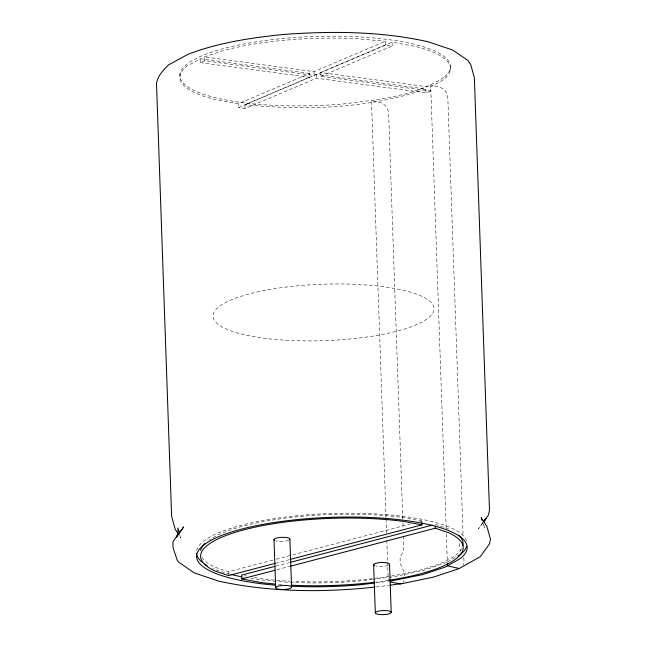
<?xml version="1.0" encoding="UTF-8"?>
<svg xmlns="http://www.w3.org/2000/svg" width="647" height="647" viewBox="0 0 647 647"><rect width="100%" height="100%" fill="white"/><g stroke="black" fill="none" stroke-linecap="round" stroke-linejoin="round"><path stroke-width="0.49" stroke-dasharray="3.23 2.43" d="M483.018 522.388L478.44 528.809L483.074 522.622M309.662 73.451L200.093 58.764L186.571 66.431A135.36 34.574 -2 0 0 214.497 99.371L238.266 103.803L309.662 73.451L309.8 77.3L238.403 107.653L238.266 103.803M200.093 58.764L200.222 62.613L204.573 60.769L314.143 75.448L385.547 45.096L392.211 45.994L392.074 42.144L415.851 46.576A135.36 34.574 -2 0 1 443.769 79.516L430.255 87.183L320.677 72.496L320.815 76.346L430.384 91.025L430.255 87.183M430.384 91.025L426.041 92.877L316.464 78.19L245.067 108.542L238.403 107.653M446.6 562.405L422.127 570.856L392.996 576.914L373.408 579.316M455.156 557.56L447.344 561.984L446.317 532.732M204.573 60.769L204.436 56.92L314.013 71.607L385.41 41.254L385.547 45.096M245.067 108.542L244.93 104.701L316.334 74.34L425.904 89.027L426.041 92.877M320.677 72.496L392.074 42.144M320.815 76.346L392.211 45.994M204.436 56.92L224.8 50.175A135.36 34.574 -2 0 1 357.176 38.715L385.41 41.254M425.904 89.027C368.094 108.914 305.311 110.548 244.93 104.701M201.929 557.318A131.381 33.563 -2 0 0 214.675 567.079L228.375 571.746L275.282 559.453M276.261 559.194L410.133 524.094M419.903 521.531L421.86 521.021L421.925 522.946M275.412 563.294L289.096 559.712M275.865 566.133L289.549 562.55M276.981 569.724L289.678 566.392M372.429 579.437L359.683 581.006A135.36 34.574 -2 0 1 249.37 578.192M376.489 582.801L388.249 581.362L387.593 562.38M376.166 586.95L389.114 585.357M200.222 62.613L309.8 77.3M421.86 521.021L403.445 517.584A131.381 33.563 -2 0 0 208.949 540.188M244.574 575.644L246.507 576.008M254.263 577.447L260.078 578.531A131.381 33.563 -2 0 0 289.953 581.257M435.148 524.369L448.848 529.044M179.72 535.562L180.901 538.069L179.777 534.39M482.613 522.258L484.288 527.774L483.81 524.984M450.191 68.509L450.263 70.426M446.147 527.693L430.684 84.975L440.664 87.491L444.254 89.674A9.956 6.365 75.3 0 1 447.87 98.845L462.977 531.616A9.956 6.365 75.3 0 1 462.257 536.193M402.774 518.894L388.645 114.365A9.956 6.365 75.3 0 0 385.03 105.202L381.447 103.019L371.459 100.503L386.041 517.996M402.911 522.93L403.089 527.976M403.372 536.048L403.76 547.144A9.956 6.365 75.3 0 1 402.046 553.452A11.161 7.133 75.3 0 0 400.558 556.541L400.275 557.795A10.433 6.672 75.3 0 0 400.469 563.375L400.841 564.791A11.161 7.133 75.3 0 0 402.58 568.697A9.956 6.365 75.3 0 1 404.763 575.992M386.073 519.007L386.566 533.128M386.817 540.188L387.553 561.37M316.334 74.34L316.464 78.19M314.013 71.607L314.143 75.448M228.375 571.746L228.472 574.633M180.012 73.596L180.084 75.521M461.618 548.802A131.381 33.563 -2 0 1 391.192 576.065M389.348 576.364A131.381 33.563 -2 0 1 292.897 581.402M388.548 580.351A131.381 33.563 -2 0 1 376.028 582.09M281.801 584.581A131.381 33.563 -2 0 1 276.698 584.176M404.043 580.577A9.956 6.365 75.3 0 1 403.057 582.3M244.242 577.302A135.36 34.574 -2 0 1 242.245 576.922M229.976 574.172A135.36 34.574 -2 0 1 212.677 568.365M196.672 550.605A135.36 34.574 -2 0 1 333.763 513.403A135.36 34.574 -2 0 1 467.005 542.801M459.338 543.601A10.433 6.672 75.3 0 0 459.685 547.847L460.066 549.271A11.161 7.133 75.3 0 0 460.543 550.637M463.673 557.916A9.956 6.365 75.3 0 1 463.268 565.049M288.611 540.261A7.966 2.03 -2 0 1 276.018 540.916M388.249 565.413A7.966 2.03 -2 0 1 375.664 566.068M443.705 77.591C413.829 96.597 377.322 99.687 343.023 103.989A135.36 34.574 -2 0 1 179.89 76.621A135.36 34.574 -2 0 1 334.143 36.175A135.36 34.574 -2 0 1 443.705 77.591M263.208 338.082A110.564 28.242 -2 0 0 433.87 310.366A110.564 28.242 -2 0 0 273.519 288.877A110.564 28.242 -2 0 0 263.208 338.082"/><path stroke-width="0.97" d="M484.093 522.186L485.889 518.376L483.592 521.587M483.657 521.806L488.315 515.279L489.48 510.443L474.372 77.672L470.757 64.724L468.088 60.632L452.641 50.005L428.071 41.764C380.784 31.177 331.911 30.967 283.79 34.42C251.279 37.785 218.605 42.516 187.945 54.34L168.584 64.878C163.392 69.925 157.391 76.209 156.509 83.665L171.625 516.435L175.24 529.383L177.909 533.476M457.761 556.08L460.365 554.608A135.36 34.574 -2 0 0 466.665 546.27M401.73 583.481L390.109 585.236M459.055 568.624L433.272 577.156L400.582 583.95M275.412 563.294L228.512 575.595L214.804 570.929A131.381 33.563 -2 0 1 244.186 529.78A131.381 33.563 -2 0 1 403.582 521.433L421.99 524.863L421.925 522.946M290.074 559.453L421.99 524.863M274.886 566.392L241.663 575.102L241.8 578.952L260.207 582.381A131.381 33.563 -2 0 0 275.687 584.087M290.527 562.292L432.22 525.138M241.8 578.952L275.024 570.233M290.657 566.141L435.285 528.219L448.986 532.885A131.381 33.563 -2 0 1 389.478 580.205M374.524 583.044L359.821 584.848A135.36 34.574 -2 0 1 291.797 586.263M390.206 581.119L422.265 574.706L445.241 567.096L460.494 558.45A135.36 34.574 -2 0 0 378.778 517.923A135.36 34.574 -2 0 0 206.87 542.768A135.36 34.574 -2 0 0 275.476 585.195M375.163 587.072C323.241 592.676 270.131 592.304 218.929 581.192L194.359 572.951L178.912 562.324L177.302 560.472L173.056 547.766L172.878 542.793L173.792 540.447L183.675 526.917L176.227 537.35L178.014 533.54L177.82 527.96L178.944 531.632M400.072 584.015L390.068 581.815M482.055 520.423L481.214 517.665L486.876 526.343L490.491 539.299L489.326 544.127L480.325 556.646L459.289 568.487L447.473 565.834L447.376 562.947M435.213 526.294L435.285 528.219M389.534 564.37L391.209 612.45A7.966 2.03 -2 0 1 378.916 614.448A7.966 2.03 -2 0 1 379.66 610.905A7.966 2.03 -2 0 1 391.209 612.45M373.634 564.669L375.317 612.758M289.888 539.218L291.571 587.306A7.966 2.03 -2 0 1 279.278 589.296A7.966 2.03 -2 0 1 280.022 585.753A7.966 2.03 -2 0 1 291.571 587.306M273.996 539.517L275.679 587.605M375.042 582.211A131.381 33.563 -2 0 1 291.126 585.155M241.266 576.728A135.36 34.574 -2 0 1 231.084 574.455M207.161 565.607A135.36 34.574 -2 0 1 204.565 563.998M202.317 562.34A135.36 34.574 -2 0 1 196.518 553.314M200.643 550.532A131.381 33.563 -2 0 1 205.156 543.286M458.529 535.166A131.381 33.563 -2 0 1 459.718 536.347M460.243 536.937A131.381 33.563 -2 0 1 462.88 545.591M274.846 540.52A7.966 2.03 -2 0 1 281.332 537.358A7.966 2.03 -2 0 1 289.508 539.752M374.492 565.672A7.966 2.03 -2 0 1 380.97 562.51A7.966 2.03 -2 0 1 389.146 564.904"/></g></svg>
